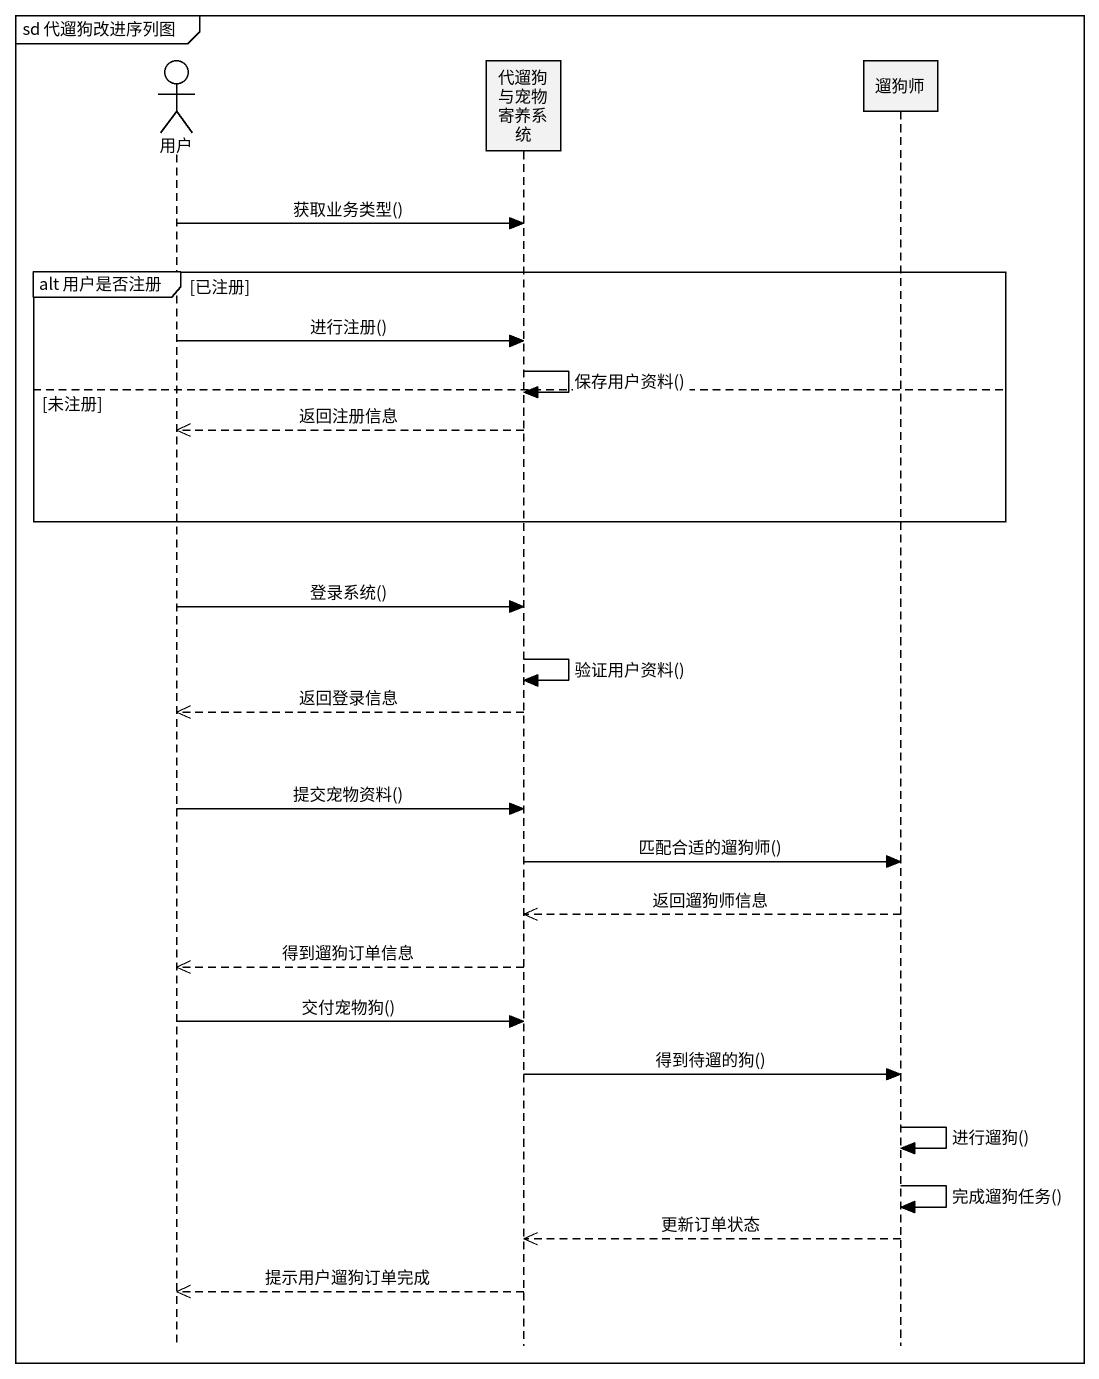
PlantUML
@startuml
mainframe sd 代遛狗改进序列图
hide footbox
actor 用户
participant 代遛狗与宠物寄养系统
participant 遛狗师

用户 -> 代遛狗与宠物寄养系统 : 获取业务类型()
group alt 用户是否注册 [已注册]
  用户 -> 代遛狗与宠物寄养系统 : 进行注册()
  代遛狗与宠物寄养系统 -> 代遛狗与宠物寄养系统 : 保存用户资料()
else 未注册
  代遛狗与宠物寄养系统 -->> 用户 : 返回注册信息
end
用户 -> 代遛狗与宠物寄养系统 : 登录系统()
代遛狗与宠物寄养系统 -> 代遛狗与宠物寄养系统 : 验证用户资料()
代遛狗与宠物寄养系统 -->> 用户 : 返回登录信息
用户 -> 代遛狗与宠物寄养系统 : 提交宠物资料()
代遛狗与宠物寄养系统 -> 遛狗师 : 匹配合适的遛狗师()
遛狗师 -->> 代遛狗与宠物寄养系统 : 返回遛狗师信息
代遛狗与宠物寄养系统 -->> 用户 : 得到遛狗订单信息
用户 -> 代遛狗与宠物寄养系统 : 交付宠物狗()
代遛狗与宠物寄养系统 -> 遛狗师 : 得到待遛的狗()
遛狗师 -> 遛狗师 : 进行遛狗()
遛狗师 -> 遛狗师 : 完成遛狗任务()
遛狗师 -->> 代遛狗与宠物寄养系统 : 更新订单状态
代遛狗与宠物寄养系统 -->> 用户 : 提示用户遛狗订单完成
@enduml
